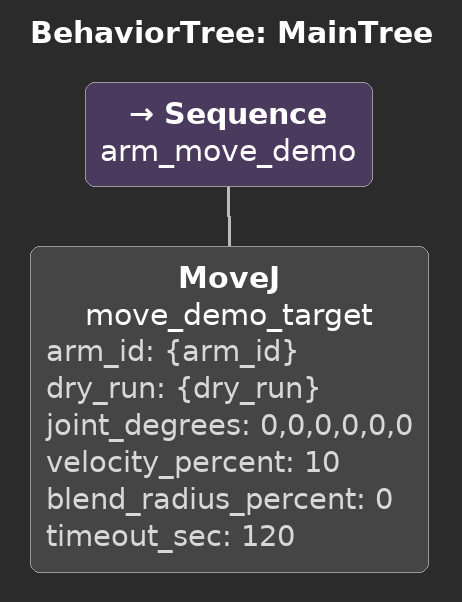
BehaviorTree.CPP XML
<?xml version="1.0"?>
<!-- joint_degrees are RealMan degrees. The executor defaults to dry_run=true. -->
<root main_tree_to_execute="MainTree"
      realman_arm_id="r"
      realman_required_arms="r"
      realman_launch="arm_move"
      realman_stop_on_terminal="true"
      realman_exit_on_terminal="true">
  <BehaviorTree ID="MainTree">
    <Sequence name="arm_move_demo">
      <MoveJ name="move_demo_target" arm_id="{arm_id}" dry_run="{dry_run}" joint_degrees="0,0,0,0,0,0" velocity_percent="10" blend_radius_percent="0" timeout_sec="120"/>
    </Sequence>
  </BehaviorTree>
</root>
